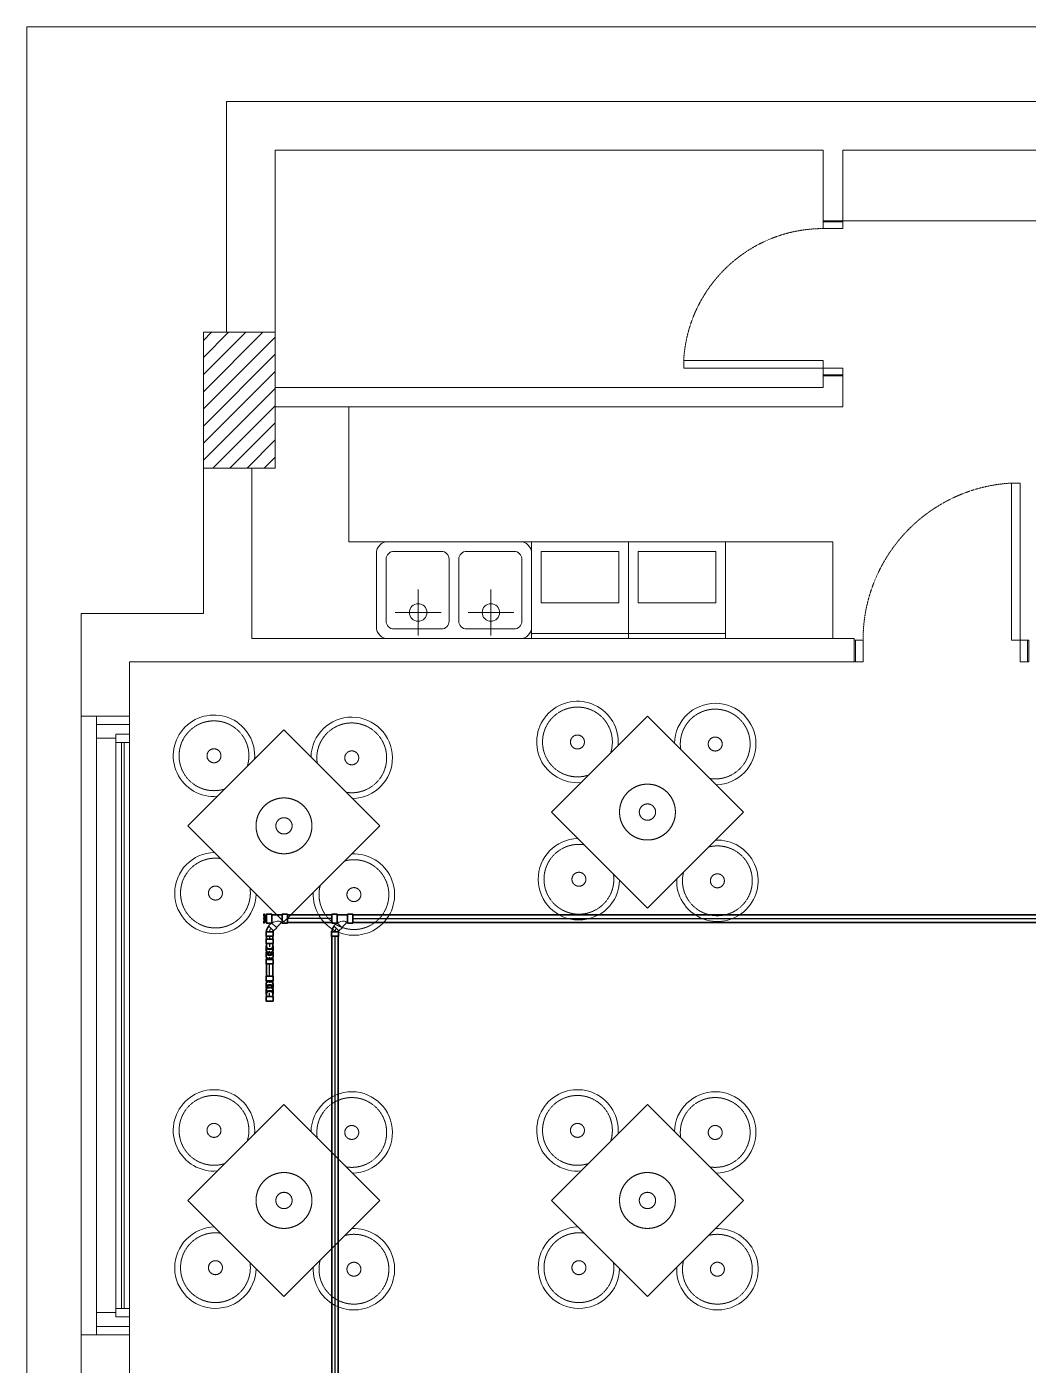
# Model space of a CAD drawing. Header units: metres. Extents: x 1587 to 89247, y -60 to 14723.
# Drawn here: x 75680 to 80843, y 6613 to 13516 of the extents above; entities that cross this region are included whole.
import ezdxf

# ---------------------------------------------------------------- set-up
doc = ezdxf.new("R2010")
doc.units = ezdxf.units.M
doc.header["$LTSCALE"] = 10
for name, pattern in [('AXES', [50.8, 31.75, -6.35, 6.35, -6.35]), ('CACHE', [9.525, 6.35, -3.175]), ('Hidden', [9.525, 6.35, -3.175]), ('HIDDEN4', [0.09375, 0.0625, -0.03125]), ('xp-KFCM inline base$0$DASH9', [0.1111, 0.0741, -0.037])]:
    doc.linetypes.add(name, pattern=pattern)
doc.layers.get('0').update_dxf_attribs({"color": 253, "lineweight": 0})
for name, color, linetype, lineweight in [('Furniture', 7, 'Continuous', 13), ('PIPES-DRAIN-FITTINGS', 140, 'Continuous', 20), ('SN-RW', 3, 'Continuous', 5)]:
    doc.layers.add(name, color=color, linetype=linetype, lineweight=lineweight)
for name, color, linetype in [('SN-RW-32', 3, 'Continuous'), ('SN-RW-32-SingleLine', 3, 'Continuous'), ('SN-RW-40', 3, 'Continuous'), ('SN-RW-40-SingleLine', 3, 'Continuous'), ('SN-RW-thin', 7, 'Continuous')]:
    doc.layers.add(name, color=color, linetype=linetype)

# ---------------------------------------------------------------- blocks, each defined once
blk = doc.blocks.new('A$C244E5C3A')
at = {"layer": 'Furniture'}
blk.add_line((0.0372, 0), (0.0372, 0.7), dxfattribs=at)
for points in [[(0.7, 0), (0, 0), (0, 0.7), (0.7, 0.7)], [(0.63, 0.07), (0.2576, 0.07), (0.2576, 0.63), (0.63, 0.63)]]:
    blk.add_lwpolyline(points, close=True, dxfattribs=at)
blk = doc.blocks.new('mb-sink500x800')
at = {"color": 44, "linetype": 'ByBlock'}
for p, q in [((-184.7, -16.9), (-184.7, -253.1)), ((190.3, -16.9), (190.3, -253.1)), ((-302.5, -135), (-66.9, -135)), ((72.5, -135), (308.1, -135))]:
    blk.add_line(p, q, dxfattribs=at)
at = {"linetype": 'ByBlock'}
for points in [[(-400, -440), (-400, -60, -0.414214), (-340, 0), (340, 0, -0.414214), (400, -60), (400, -440, -0.414214), (340, -500), (-340, -500, -0.414214)], [(-350, -410), (-350, -90, -0.414214), (-310, -50), (-65, -50, -0.414214), (-25, -90), (-25, -410, -0.414214), (-65, -450), (-310, -450, -0.414214)], [(350, -410), (350, -90, 0.414214), (310, -50), (65, -50, 0.414214), (25, -90), (25, -410, 0.414214), (65, -450), (310, -450, 0.414214)]]:
    blk.add_lwpolyline(points, format="xyb", close=True, dxfattribs=at)
for centre in [(-184.7, -135), (190.3, -135)]:
    blk.add_circle(centre, 45, dxfattribs=at)
blk = doc.blocks.new('A$C22400238')
at = {"ltscale": 75}
for p, q in [((24, 39.5), (-24, 39.5)), ((-24, 36), (-24, 39.5)), ((-20, 34), (-24, 36)), ((-18.6, 28), (-24, 28)), ((-24, 28), (-24, 25.5)), ((-24, 25.5), (-22, 25.5)), ((-22, 25.5), (-22, 0)), ((-22, 0), (-20, 0)), ((-18.6, 34), (-18.5, 34)), ((24, 28), (18.6, 28)), ((20, 34), (24, 36)), ((20, 0), (22, 0)), ((22, 0), (22, 25.5)), ((24, 25.5), (22, 25.5)), ((24, 39.5), (24, 36)), ((24, 28), (24, 25.5))]:
    blk.add_line(p, q, dxfattribs=at)
at = {"color": 8, "ltscale": 75}
for p, q in [((-24, 39.5), (-24, 39.5)), ((24, 36), (-24, 36)), ((-22.5, 41), (-13.5, 41)), ((-22, 25.5), (22, 25.5)), ((20, 34), (-20, 34)), ((-18.5, 34), (-20, 33.5)), ((-20, 33.5), (-18.5, 33)), ((-18.5, 33), (-20, 32.5)), ((-20, 32.5), (-18.5, 32)), ((-18.5, 32), (-20, 31.5)), ((-20, 31.5), (-18.5, 31)), ((-18.5, 31), (-20, 30.5)), ((-20, 30.5), (-18.5, 30)), ((-18.5, 30), (-20, 29.5)), ((-20, 29.5), (-18.5, 29)), ((-18.5, 29), (-20, 28.5)), ((-20, 28.5), (-18.6, 28)), ((-20, 0), (20, 0)), ((-18.6, 28), (18.6, 28)), ((18.5, 33), (-18.5, 34)), ((18.5, 32), (-18.5, 33)), ((18.5, 31), (-18.5, 32)), ((18.5, 30), (-18.5, 31)), ((18.5, 29), (-18.5, 30)), ((18.5, 28), (-18.5, 29)), ((-12, 39.5), (-12, 39.5)), ((-1.8, 40.2), (-1.8, 39.5)), ((1, 41), (-1.1, 41)), ((1.8, 40.2), (1.8, 39.5)), ((12, 39.5), (12, 39.5)), ((22.5, 41), (13.5, 41)), ((18.5, 34), (20, 33.5)), ((20, 33.5), (18.5, 33)), ((18.5, 33), (20, 32.5)), ((20, 32.5), (18.5, 32)), ((18.5, 32), (20, 31.5)), ((20, 31.5), (18.5, 31)), ((18.5, 31), (20, 30.5)), ((20, 30.5), (18.5, 30)), ((18.5, 30), (20, 29.5)), ((20, 29.5), (18.5, 29)), ((18.5, 29), (20, 28.5)), ((20, 28.5), (18.5, 28)), ((18.5, 28), (18.6, 28)), ((24, 39.5), (24, 39.5))]:
    blk.add_line(p, q, dxfattribs=at)
for centre, radius, start, end in [((-22.5, 39.5), 1.5, 90, 180), ((-13.5, 39.5), 1.5, 0, 90), ((-1.1, 40.2), 0.75, 90, 180), ((1, 40.2), 0.75, 0, 90), ((13.5, 39.5), 1.5, 90, 180), ((22.5, 39.5), 1.5, 0, 90)]:
    blk.add_arc(centre, radius, start, end, dxfattribs=at)

msp = doc.modelspace()

# ---------------------------------------------------------------- hatches: boundary and pattern name
at = {"transparency": 33554687}
h = msp.add_hatch(dxfattribs=at)
h.set_pattern_fill('ANSI31', color=256, scale=500)
h.set_pattern_definition([(45, (-1208380.92, -143734.69), (-44.1941738, 44.1941738), [])])
h.paths.add_polyline_path([(76960.5, 11940.3), (76590.5, 11940.3), (76590.5, 11240.3), (76960.5, 11240.3)])

# ---------------------------------------------------------------- linework, layer by layer
for p, q in [((89247.1, 13516.2), (75680.1, 13516.2)), ((75680.1, -60.1), (75680.1, 13516.2)), ((76710.5, 13130.3), (76710.5, 11940.3)), ((76710.5, 13130.3), (86186.8, 13130.3)), ((76960.5, 12880.3), (79787, 12880.3)), ((76960.5, 12880.3), (76960.5, 11656.5)), ((79787, 12880.3), (79787, 12515.4)), ((79887, 12880.3), (80966.8, 12880.3)), ((79887, 12880.3), (79887, 12515.4)), ((79887, 12515.4), (79787, 12515.4)), ((79887, 12515.4), (80966.8, 12515.4)), ((76590.5, 11940.3), (76590.5, 10490.3)), ((76710.5, 11940.3), (76590.5, 11940.3)), ((79787, 11715.4), (79787, 11656.5)), ((79887, 11715.4), (79787, 11715.4)), ((79887, 11556.5), (79887, 11715.4)), ((79787, 11656.5), (76960.5, 11656.5)), ((76960.5, 11556.5), (76960.5, 11240.3)), ((79887, 11556.5), (76960.5, 11556.5)), ((77340.5, 11556.5), (77340.5, 10860.3)), ((76960.5, 11240.3), (76840.5, 11240.3)), ((76840.5, 11240.3), (76840.5, 10360.3)), ((76840.5, 11240.3), (76840.5, 10360.3)), ((79835.7, 10860.3), (77340.5, 10860.3)), ((79835.7, 10860.3), (79835.7, 10360.3)), ((76590.5, 10490.3), (75960.5, 10490.3)), ((75960.5, 10490.3), (75960.5, 9960.3)), ((79946.8, 10360.3), (76840.5, 10360.3)), ((79946.8, 10240.3), (79946.8, 10360.3)), ((79946.8, 10240.3), (76210.5, 10240.3)), ((76210.5, 10240.3), (76210.5, 9960.3)), ((76210.5, 9960.3), (75960.5, 9960.3)), ((75960.5, 9960.3), (75960.5, 6770.3)), ((76039.5, 9960.3), (76039.5, 6770.3)), ((76039.5, 9960.3), (76210.5, 9960.3)), ((76210.5, 9960.3), (76210.5, 6770.3)), ((76039.5, 9917.5), (76210.5, 9917.5)), ((76039.5, 9846.3), (76139.2, 9846.3)), ((76139.2, 9867.7), (76139.2, 6862.9)), ((76139.2, 9867.7), (76210.5, 9867.7)), ((76139.2, 9824.9), (76210.5, 9824.9)), ((76167.7, 9824.9), (76167.7, 6905.7)), ((76182, 9824.9), (76182, 6905.7)), ((76139.2, 6905.7), (76210.5, 6905.7)), ((76039.5, 6884.3), (76139.2, 6884.3)), ((76139.2, 6862.9), (76210.5, 6862.9)), ((75960.5, 6770.3), (75960.5, 6040.3)), ((76210.5, 6770.3), (75960.5, 6770.3)), ((76039.5, 6813), (76210.5, 6813)), ((76039.5, 6770.3), (76210.5, 6770.3)), ((76210.5, 6770.3), (76210.5, 6290.3))]:
    msp.add_line(p, q)
for points in [[(79887, 12515.4), (79887, 12509.3), (79787, 12509.3), (79787, 12515.4)], [(76590.5, 11940.3), (76960.5, 11940.3), (76960.5, 11240.3), (76590.5, 11240.3)], [(79887, 11721.4), (79887, 11715.4), (79787, 11715.4), (79787, 11721.4)], [(79946.8, 10240.3), (79953.6, 10240.3), (79953.6, 10352.8), (79946.8, 10352.8)], [(80840, 10240.3), (80846.8, 10240.3), (80846.8, 10352.8), (80840, 10352.8)], [(78385.2, 9465.8), (78880.2, 9960.8), (79375.2, 9465.8), (78880.2, 8970.9)], [(76511.2, 9394.7), (77006.2, 9889.6), (77501.2, 9394.7), (77006.2, 8899.7)], [(76511.2, 7462.5), (77006.2, 7957.5), (77501.2, 7462.5), (77006.2, 6967.5)], [(78385.2, 7462.5), (78880.2, 7957.5), (79375.2, 7462.5), (78880.2, 6967.5)]]:
    msp.add_lwpolyline(points, close=True)
for points in [[(79887, 12509.3), (79887, 12475.4), (79787, 12475.4), (79787, 12509.3)], [(79787, 12509.3), (79887, 12509.3)], [(79787, 11721.4), (79787, 11795.4), (79067, 11795.4), (79067, 11755.4), (79887, 11755.4), (79887, 11721.4)], [(79787, 11721.4), (79887, 11721.4)], [(80840, 10352.8), (80756.8, 10352.8), (80756.8, 11162.8), (80801.8, 11162.8), (80801.8, 10240.3), (80840, 10240.3)], [(79953.6, 10240.3), (79991.8, 10240.3), (79991.8, 10352.8), (79953.6, 10352.8)], [(79953.6, 10352.8), (79953.6, 10240.3)], [(80840, 10352.8), (80840, 10240.3)]]:
    msp.add_lwpolyline(points)
at = {"linetype": 'Hidden', "ltscale": 100}
for centre, radius in [((78519.3, 9827.3), 36), ((79229.6, 9816.7), 36), ((76645.3, 9756.2), 36), ((77355.6, 9745.5), 36), ((78880.2, 9465.8), 144), ((77006.2, 9394.7), 144), ((78880.2, 9465.8), 42), ((77006.2, 9394.7), 42), ((78526.8, 9119.2), 36), ((79240.8, 9111.3), 36), ((76652.8, 9048), 36), ((77366.8, 9040.1), 36), ((76645.3, 7824), 36), ((77355.6, 7813.3), 36), ((78519.3, 7824), 36), ((79229.6, 7813.3), 36), ((77006.2, 7462.5), 144), ((78880.2, 7462.5), 144), ((77006.2, 7462.5), 42), ((78880.2, 7462.5), 42), ((76652.8, 7115.8), 36), ((77366.8, 7107.9), 36), ((78526.8, 7115.8), 36), ((79240.8, 7107.9), 36)]:
    msp.add_circle(centre, radius, dxfattribs=at)
at = {"linetype": 'HIDDEN4'}
for centre, radius, start, end in [((79787, 11754.2), 721.2, 90, 176.72685), ((80803.1, 10352.8), 811.3, 93.27315, 180)]:
    msp.add_arc(centre, radius, start, end, dxfattribs=at)
for centre, start, end in [((78519.3, 9827.3), 355.03606, 274.96394), ((79229.6, 9816.7), 271.27166, 178.72834), ((76645.3, 9756.2), 355.03606, 274.96394), ((77355.6, 9745.5), 271.27166, 178.72834), ((78526.8, 9119.2), 91.34964, 358.65036), ((79240.8, 9111.3), 177.14736, 92.85264), ((76652.8, 9048), 91.34964, 358.65036), ((77366.8, 9040.1), 177.14736, 92.85264), ((76645.3, 7824), 355.03606, 274.96394), ((77355.6, 7813.3), 271.27166, 178.72834), ((78519.3, 7824), 355.03606, 274.96394), ((79229.6, 7813.3), 271.27166, 178.72834), ((76652.8, 7115.8), 91.34964, 358.65036), ((77366.8, 7107.9), 177.14736, 92.85264), ((78526.8, 7115.8), 91.34964, 358.65036), ((79240.8, 7107.9), 177.14736, 92.85264)]:
    msp.add_arc(centre, 210, start, end)
at = {"linetype": 'xp-KFCM inline base$0$DASH9'}
for centre, start, end in [((78519.3, 9827.3), 341.71594, 288.28406), ((79229.6, 9816.7), 261.24981, 188.75019), ((76645.3, 9756.2), 341.71594, 288.28406), ((77355.6, 9745.5), 261.24981, 188.75019), ((78526.8, 9119.2), 81.36092, 8.63908), ((79240.8, 9111.3), 165.11824, 104.88176), ((76652.8, 9048), 81.36092, 8.63908), ((77366.8, 9040.1), 165.11824, 104.88176), ((76645.3, 7824), 341.71594, 288.28406), ((77355.6, 7813.3), 261.24981, 188.75019), ((78519.3, 7824), 341.71594, 288.28406), ((79229.6, 7813.3), 261.24981, 188.75019), ((76652.8, 7115.8), 81.36092, 8.63908), ((77366.8, 7107.9), 165.11824, 104.88176), ((78526.8, 7115.8), 81.36092, 8.63908), ((79240.8, 7107.9), 165.11824, 104.88176)]:
    msp.add_arc(centre, 180, start, end, dxfattribs=at)
at = {"layer": 'SN-RW', "lineweight": 35}
for p, q in [((76916.6, 8896.1), (76916.6, 8936.1)), ((76943.6, 8936.1), (76943.6, 8896.1)), ((76943.6, 8936.1), (76996.8, 8936.1)), ((76996.8, 8936.1), (76996.8, 8896.1)), ((77023.8, 8896.1), (77023.8, 8936.1)), ((77253.7, 8896.1), (77253.7, 8936.1)), ((77280.7, 8936.1), (77280.7, 8896.1)), ((77280.7, 8936.1), (77333.9, 8936.1)), ((77333.9, 8936.1), (77333.9, 8896.1)), ((77360.9, 8896.1), (77360.9, 8936.1)), ((76948, 8848.3), (76916, 8848.3)), ((76928, 8877.3), (76950.7, 8854.7)), ((76950.7, 8854.7), (76928, 8877.3)), ((76946.8, 8896.1), (76943.6, 8896.1)), ((76946.8, 8896.1), (76944.3, 8893.6)), ((76966.9, 8871), (76944.3, 8893.6)), ((76966.9, 8871), (76944.3, 8893.6)), ((76991.1, 8895.1), (76966.9, 8871)), ((76996.8, 8896.1), (76993.4, 8896.1)), ((77285.1, 8848.3), (77253.1, 8848.3)), ((77265.1, 8877.3), (77287.7, 8854.7)), ((77287.7, 8854.7), (77265.1, 8877.3)), ((77283.9, 8896.1), (77280.7, 8896.1)), ((77283.9, 8896.1), (77281.4, 8893.6)), ((77304, 8871), (77281.4, 8893.6)), ((77304, 8871), (77281.4, 8893.6)), ((77328.2, 8895.1), (77304, 8871)), ((77333.9, 8896.1), (77330.5, 8896.1)), ((76913.7, 8754.1), (76913.7, 8770.4)), ((76948, 8825.3), (76916, 8825.3)), ((76948, 8811.1), (76916, 8811.1)), ((76916, 8788.1), (76948, 8788.1)), ((76950.3, 8754.1), (76950.3, 8770.4)), ((77285.1, 8825.3), (77253.1, 8825.3)), ((76913.7, 8739.5), (76913.7, 8723.2)), ((76916, 8705.6), (76948, 8705.6)), ((76950.3, 8739.5), (76950.3, 8723.2)), ((76948, 8682.6), (76916, 8682.6)), ((76913.7, 8562.3), (76913.7, 8578.6)), ((76948, 8619.2), (76916, 8619.2)), ((76916, 8596.2), (76948, 8596.2)), ((76950.3, 8562.3), (76950.3, 8578.6)), ((76913.7, 8547.7), (76913.7, 8531.4)), ((76916, 8513.7), (76948, 8513.7)), ((76950.3, 8547.7), (76950.3, 8531.4)), ((76948, 8490.7), (76916, 8490.7))]:
    msp.add_line(p, q, dxfattribs=at)
for points in [[(76916.6, 8936.1), (76916.6, 8938.8), (76943.6, 8938.8), (76943.6, 8936.1)], [(77023.8, 8936.1), (77023.8, 8938.8), (76996.8, 8938.8), (76996.8, 8936.1)], [(77253.7, 8936.1), (77253.7, 8938.8), (77280.7, 8938.8), (77280.7, 8936.1)], [(77360.9, 8936.1), (77360.9, 8938.8), (77333.9, 8938.8), (77333.9, 8936.1)], [(76916, 8848.3), (76913.7, 8848.3), (76913.7, 8825.3), (76916, 8825.3)], [(76943.6, 8896.1), (76943.6, 8893.4), (76916.6, 8893.4), (76916.6, 8896.1)], [(76944.3, 8893.6), (76942.7, 8895.2), (76926.4, 8879), (76928, 8877.3)], [(76928, 8877.3), (76926.4, 8879), (76942.7, 8895.2), (76944.3, 8893.6)], [(76948, 8825.3), (76950.3, 8825.3), (76950.3, 8848.3), (76948, 8848.3)], [(76950.7, 8854.7), (76952.3, 8853.1), (76968.5, 8869.3), (76966.9, 8871)], [(76966.9, 8871), (76968.5, 8869.3), (76952.3, 8853.1), (76950.7, 8854.7)], [(76996.8, 8896.1), (76996.8, 8893.4), (77023.8, 8893.4), (77023.8, 8896.1)], [(77253.1, 8848.3), (77250.8, 8848.3), (77250.8, 8825.3), (77253.1, 8825.3)], [(77280.7, 8896.1), (77280.7, 8893.4), (77253.7, 8893.4), (77253.7, 8896.1)], [(77281.4, 8893.6), (77279.8, 8895.2), (77263.5, 8879), (77265.1, 8877.3)], [(77265.1, 8877.3), (77263.5, 8879), (77279.8, 8895.2), (77281.4, 8893.6)], [(77285.1, 8825.3), (77287.4, 8825.3), (77287.4, 8848.3), (77285.1, 8848.3)], [(77287.7, 8854.7), (77289.4, 8853.1), (77305.6, 8869.3), (77304, 8871)], [(77304, 8871), (77305.6, 8869.3), (77289.4, 8853.1), (77287.7, 8854.7)], [(77333.9, 8896.1), (77333.9, 8893.4), (77360.9, 8893.4), (77360.9, 8896.1)], [(76916, 8811.1), (76913.7, 8811.1), (76913.7, 8788.1), (76916, 8788.1)], [(76948, 8788.1), (76950.3, 8788.1), (76950.3, 8811.1), (76948, 8811.1)], [(76916, 8682.6), (76913.7, 8682.6), (76913.7, 8705.6), (76916, 8705.6)], [(76948, 8705.6), (76950.3, 8705.6), (76950.3, 8682.6), (76948, 8682.6)], [(76916, 8619.2), (76913.7, 8619.2), (76913.7, 8596.2), (76916, 8596.2)], [(76948, 8596.2), (76950.3, 8596.2), (76950.3, 8619.2), (76948, 8619.2)], [(76916, 8490.7), (76913.7, 8490.7), (76913.7, 8513.7), (76916, 8513.7)], [(76948, 8513.7), (76950.3, 8513.7), (76950.3, 8490.7), (76948, 8490.7)]]:
    msp.add_lwpolyline(points, dxfattribs=at)
at = {"layer": 'SN-RW', "lineweight": 35, "ltscale": 1.032}
for centre, radius, start, end in [((76957, 8848.3), 41, 135, 180), ((76957, 8848.3), 9, 135, 180), ((76993.4, 8892.9), 3.2, 90, 135), ((77294.1, 8848.3), 41, 135, 180), ((77294.1, 8848.3), 9, 135, 180), ((77330.5, 8892.9), 3.2, 90, 135)]:
    msp.add_arc(centre, radius, start, end, dxfattribs=at)
at = {"layer": 'SN-RW', "lineweight": 35}
for centre, start, end in [((76932, 8746.8), 180, 0), ((76932, 8555), 0, 180)]:
    msp.add_arc(centre, 16, start, end, dxfattribs=at)
for centre, major_axis, start_param, end_param in [((76932, 8770.4), (-18.3, 0), 5.776416, 9.931548), ((76932, 8770.4), (-16, 0), 0, 3.141593), ((76932, 8739.5), (-18.3, 0), 5.776416, 9.931548), ((76932, 8754.1), (-18.3, 0), 0, 3.141593), ((76932, 8723.2), (-18.3, 0), 0, 3.141593), ((76932, 8739.5), (-16, 0), 0, 3.141593), ((76932, 8562.3), (-18.3, 0), 2.634823, 6.789955), ((76932, 8578.6), (-18.3, 0), 3.141593, 6.283185), ((76932, 8547.7), (-18.3, 0), 3.141593, 6.283185), ((76932, 8562.3), (-16, 0), 3.141593, 6.283185), ((76932, 8531.4), (-18.3, 0), 2.634823, 6.789955), ((76932, 8531.4), (-16, 0), 3.141593, 6.283185)]:
    msp.add_ellipse(centre, major_axis=major_axis, ratio=0.707107, start_param=start_param, end_param=end_param, dxfattribs=at)
at = {"layer": 'SN-RW-32', "lineweight": 35}
for p, q in [((76916, 8825.3), (76916, 8811.1)), ((76916, 8788.1), (76916, 8770.4)), ((76948, 8825.3), (76948, 8811.1)), ((76948, 8788.1), (76948, 8770.4)), ((77253.1, 8825.3), (77253.1, 4011.1)), ((77285.1, 8825.3), (77285.1, 4011.1)), ((76916, 8746.8), (76916, 8747.9)), ((76916, 8746.8), (76916, 8739.5)), ((76916, 8716.9), (76916, 8705.6)), ((76948, 8746.8), (76948, 8747.9)), ((76948, 8746.8), (76948, 8739.5)), ((76948, 8716.9), (76948, 8705.6)), ((76916, 8619.2), (76916, 8682.6)), ((76948, 8619.2), (76948, 8682.6)), ((76916, 8596.2), (76916, 8584.8)), ((76916, 8555), (76916, 8562.3)), ((76948, 8596.2), (76948, 8584.8)), ((76948, 8555), (76948, 8562.3)), ((76916, 8513.7), (76916, 8531.4)), ((76948, 8513.7), (76948, 8531.4))]:
    msp.add_line(p, q, dxfattribs=at)
at = {"layer": 'SN-RW-32-SingleLine'}
for p, q in [((76932, 8825.3), (76932, 8811.1)), ((76932, 8788.1), (76932, 8770.4)), ((77269.1, 8825.3), (77269.1, 4011.1)), ((76932, 8746.8), (76932, 8747.9)), ((76932, 8746.8), (76932, 8739.5)), ((76932, 8716.9), (76932, 8705.6)), ((76932, 8619.2), (76932, 8682.6)), ((76932, 8596.2), (76932, 8584.8)), ((76932, 8555), (76932, 8562.3)), ((76932, 8513.7), (76932, 8531.4))]:
    msp.add_line(p, q, dxfattribs=at)
at = {"layer": 'SN-RW-40', "lineweight": 35}
for p, q in [((77253.7, 8936.1), (77023.8, 8936.1)), ((77360.9, 8936.1), (81994.6, 8936.1)), ((77253.7, 8896.1), (77023.8, 8896.1)), ((77360.9, 8896.1), (81994.6, 8896.1))]:
    msp.add_line(p, q, dxfattribs=at)
at = {"layer": 'SN-RW-40-SingleLine'}
for p, q in [((77253.7, 8916.1), (77023.8, 8916.1)), ((77360.9, 8916.1), (81994.6, 8916.1))]:
    msp.add_line(p, q, dxfattribs=at)
at = {"layer": 'SN-RW-thin', "linetype": 'AXES', "lineweight": 20, "ltscale": 1.032}
for centre in [(76957, 8848.3), (77294.1, 8848.3)]:
    msp.add_arc(centre, 25, 135, 180, dxfattribs=at)
at = {"layer": 'SN-RW-thin', "linetype": 'CACHE', "lineweight": 20}
for centre, start, end in [((76932, 8746.8), 0, 180), ((76932, 8555), 180, 0)]:
    msp.add_arc(centre, 16, start, end, dxfattribs=at)
at = {"layer": 'SN-RW-thin', "linetype": 'Continuous', "lineweight": 20}
for points in [[(76995.2, 8896.1), (76990.7, 8897.7), (76986.3, 8901.7), (76977.4, 8904.1), (76963.7, 8901.7), (76951.5, 8897.7), (76946.8, 8896.1)], [(77332.3, 8896.1), (77327.8, 8897.7), (77323.4, 8901.7), (77314.5, 8904.1), (77300.8, 8901.7), (77288.6, 8897.7), (77283.9, 8896.1)]]:
    msp.add_open_spline(points, degree=3, dxfattribs=at)

# ---------------------------------------------------------------- block references
at = {"layer": 'Furniture', "lineweight": 9, "xscale": -1, "rotation": 180}
msp.add_blockref('mb-sink500x800', (77882.7, 10360.3), dxfattribs=at)
at = {"layer": 'Furniture', "lineweight": 9, "xscale": 714.2857142857607, "yscale": 714.2857142857607, "zscale": 714.2857142857607, "rotation": 90.00000000000001}
for p in [(78782.7, 10360.3), (79282.7, 10360.3)]:
    msp.add_blockref('A$C244E5C3A', p, dxfattribs=at)
at = {"layer": 'PIPES-DRAIN-FITTINGS', "lineweight": 9, "rotation": 90}
msp.add_blockref('A$C22400238', (76942.1, 8916.1), dxfattribs=at)

doc.saveas('drawing.dxf')
